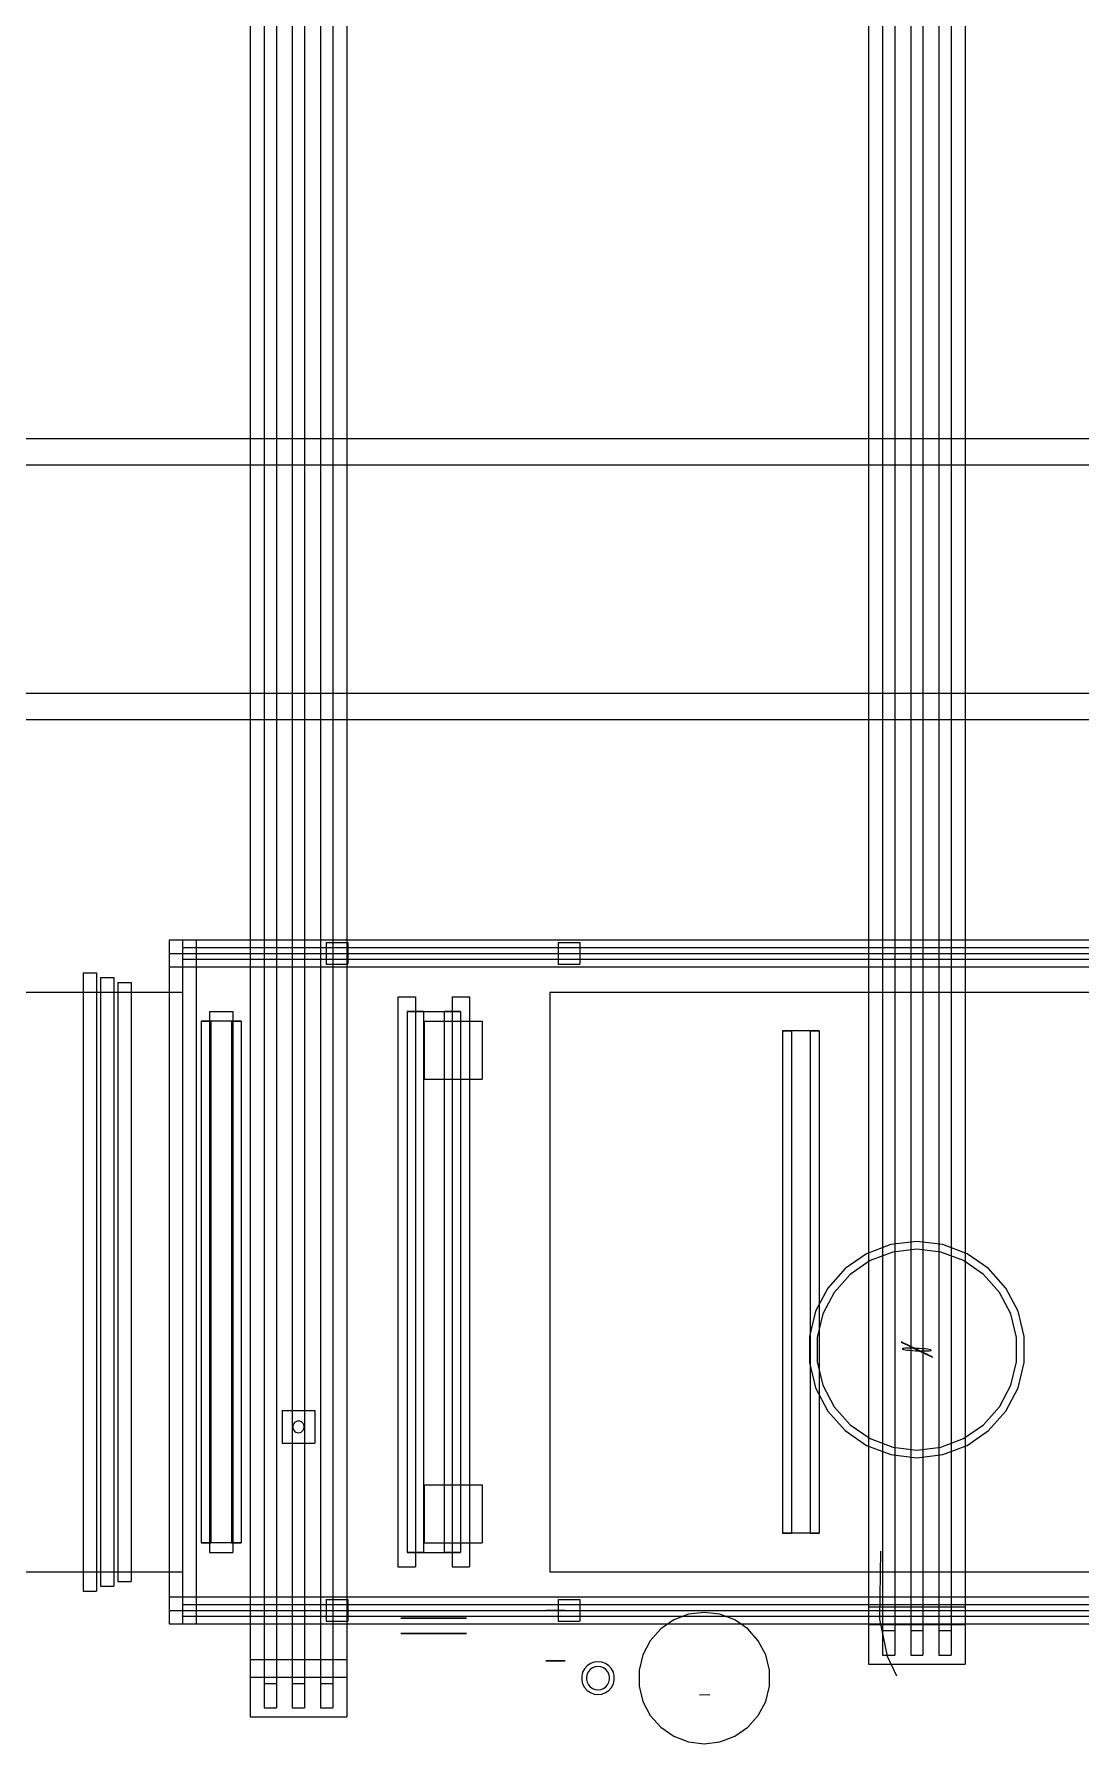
# Model space of a CAD drawing. Header units: millimetres. Extents: x -1355 to 669, y -1138 to 733.
# Drawn here: x -325.8 to -266.3, y -487.5 to -390.2 of the extents above; entities that cross this region are included whole.
import ezdxf

# ---------------------------------------------------------------- set-up
doc = ezdxf.new("R2010")
doc.units = ezdxf.units.MM
doc.layers.add('HIDDEN', color=8, linetype='Continuous')

msp = doc.modelspace()

# ---------------------------------------------------------------- linework, layer by layer
at = {"layer": 'HIDDEN'}
for points in [[(-313.55, -226.448), (-313.55, -485.948)], [(-313.55, -226.448), (-313.55, -485.948)], [(-308.05, -226.448), (-308.05, -485.948)], [(-308.05, -226.448), (-308.05, -485.948)], [(-312.75, -226.948), (-312.75, -485.448)], [(-312.75, -226.948), (-312.75, -485.448)], [(-312.05, -226.948), (-312.05, -485.448)], [(-312.05, -226.948), (-312.05, -485.448)], [(-311.15, -226.948), (-311.15, -485.448)], [(-311.15, -226.948), (-311.15, -485.448)], [(-310.45, -226.948), (-310.45, -485.448)], [(-310.45, -226.948), (-310.45, -485.448)], [(-309.55, -226.948), (-309.55, -485.448)], [(-309.55, -226.948), (-309.55, -485.448)], [(-308.85, -226.948), (-308.85, -485.448)], [(-308.85, -226.948), (-308.85, -485.448)], [(-278.35, -244.448), (-278.35, -482.948)], [(-278.35, -244.448), (-278.35, -482.948)], [(-277.55, -244.948), (-277.55, -482.448)], [(-277.55, -244.948), (-277.55, -482.448)], [(-276.85, -244.948), (-276.85, -482.448)], [(-276.85, -244.948), (-276.85, -482.448)], [(-275.95, -244.948), (-275.95, -482.448)], [(-275.95, -244.948), (-275.95, -482.448)], [(-275.25, -244.948), (-275.25, -482.448)], [(-275.25, -244.948), (-275.25, -482.448)], [(-274.35, -244.948), (-274.35, -482.448)], [(-274.35, -244.948), (-274.35, -482.448)], [(-273.65, -244.948), (-273.65, -482.448)], [(-273.65, -244.948), (-273.65, -482.448)], [(-272.85, -244.448), (-272.85, -482.948)], [(-272.85, -244.448), (-272.85, -482.948)], [(-237, -413.198), (-357, -413.198)], [(-237, -413.198), (-357, -413.198)], [(-237, -414.698), (-357, -414.698)], [(-237, -414.698), (-357, -414.698)], [(-237, -427.698), (-357, -427.698)], [(-237, -427.698), (-357, -427.698)], [(-237, -429.198), (-357, -429.198)], [(-237, -429.198), (-357, -429.198)], [(-318.17, -441.728), (-316.63, -441.728)], [(-318.17, -441.728), (-316.63, -441.728)], [(-318.17, -441.728), (-318.17, -443.268)], [(-318.17, -441.728), (-318.17, -443.268)], [(-317.4, -441.728), (-97.4, -441.728)], [(-317.4, -441.728), (-97.4, -441.728)], [(-317.4, -441.728), (-317.4, -443.268)], [(-317.4, -441.728), (-317.4, -443.268)], [(-317.4, -441.728), (-97.4, -441.728)], [(-317.4, -441.728), (-97.4, -441.728)], [(-317.4, -441.728), (-317.4, -443.268)], [(-317.4, -441.728), (-317.4, -443.268)], [(-316.63, -441.728), (-316.63, -443.268)], [(-316.63, -441.728), (-316.63, -443.268)], [(-318.17, -442.498), (-316.63, -442.498)], [(-318.17, -442.498), (-316.63, -442.498)], [(-318.17, -442.498), (-318.17, -479.898)], [(-318.17, -442.498), (-318.17, -479.898)], [(-318.17, -442.498), (-316.63, -442.498)], [(-318.17, -442.498), (-316.63, -442.498)], [(-318.17, -442.498), (-318.17, -479.898)], [(-318.17, -442.498), (-318.17, -479.898)], [(-317.4, -442.168), (-97.4, -442.168)], [(-317.4, -442.168), (-97.4, -442.168)], [(-317.4, -442.168), (-317.4, -442.828)], [(-317.4, -442.168), (-317.4, -442.828)], [(-317.4, -442.498), (-97.4, -442.498)], [(-317.4, -442.498), (-97.4, -442.498)], [(-317.4, -442.498), (-317.4, -479.898)], [(-317.4, -442.498), (-317.4, -479.898)], [(-317.4, -442.498), (-97.4, -442.498)], [(-317.4, -442.498), (-97.4, -442.498)], [(-317.4, -442.498), (-317.4, -479.898)], [(-317.4, -442.498), (-317.4, -479.898)], [(-317.4, -442.498), (-97.4, -442.498)], [(-317.4, -442.498), (-97.4, -442.498)], [(-317.4, -442.498), (-317.4, -479.898)], [(-317.4, -442.498), (-317.4, -479.898)], [(-316.63, -442.498), (-316.63, -479.898)], [(-316.63, -442.498), (-316.63, -479.898)], [(-316.63, -442.498), (-316.63, -479.898)], [(-316.63, -442.498), (-316.63, -479.898)], [(-309.216, -441.882), (-307.984, -441.882)], [(-309.216, -441.882), (-307.984, -441.882)], [(-309.216, -441.882), (-309.216, -443.114)], [(-309.216, -441.882), (-309.216, -443.114)], [(-307.984, -441.882), (-307.984, -443.114)], [(-307.984, -441.882), (-307.984, -443.114)], [(-296.016, -441.882), (-294.784, -441.882)], [(-296.016, -441.882), (-294.784, -441.882)], [(-296.016, -441.882), (-296.016, -443.114)], [(-296.016, -441.882), (-296.016, -443.114)], [(-294.784, -441.882), (-294.784, -443.114)], [(-294.784, -441.882), (-294.784, -443.114)], [(-323.065, -443.598), (-322.295, -443.598)], [(-323.065, -443.598), (-322.295, -443.598)], [(-323.065, -443.598), (-323.065, -478.798)], [(-323.065, -443.598), (-323.065, -478.798)], [(-322.295, -443.598), (-322.295, -478.798)], [(-322.295, -443.598), (-322.295, -478.798)], [(-318.17, -443.268), (-316.63, -443.268)], [(-318.17, -443.268), (-316.63, -443.268)], [(-317.4, -442.828), (-97.4, -442.828)], [(-317.4, -442.828), (-97.4, -442.828)], [(-317.4, -443.268), (-97.4, -443.268)], [(-317.4, -443.268), (-97.4, -443.268)], [(-317.4, -443.268), (-97.4, -443.268)], [(-317.4, -443.268), (-97.4, -443.268)], [(-309.216, -443.114), (-307.984, -443.114)], [(-309.216, -443.114), (-307.984, -443.114)], [(-296.016, -443.114), (-294.784, -443.114)], [(-296.016, -443.114), (-294.784, -443.114)], [(-354.8, -444.698), (-317.4, -444.698)], [(-354.8, -444.698), (-317.4, -444.698)], [(-322.075, -443.873), (-321.305, -443.873)], [(-322.075, -443.873), (-321.305, -443.873)], [(-322.075, -443.873), (-322.075, -478.523)], [(-322.075, -443.873), (-322.075, -478.523)], [(-321.305, -443.873), (-321.305, -478.523)], [(-321.305, -443.873), (-321.305, -478.523)], [(-321.085, -444.148), (-320.315, -444.148)], [(-321.085, -444.148), (-320.315, -444.148)], [(-321.085, -444.148), (-321.085, -478.248)], [(-321.085, -444.148), (-321.085, -478.248)], [(-320.315, -444.148), (-320.315, -478.248)], [(-320.315, -444.148), (-320.315, -478.248)], [(-317.4, -444.698), (-317.4, -477.698)], [(-317.4, -444.698), (-317.4, -477.698)], [(-296.5, -444.698), (-232.7, -444.698)], [(-296.5, -444.698), (-232.7, -444.698)], [(-296.5, -444.698), (-296.5, -477.698)], [(-296.5, -444.698), (-296.5, -477.698)], [(-305.135, -444.973), (-304.145, -444.973)], [(-305.135, -444.973), (-304.145, -444.973)], [(-305.135, -444.973), (-305.135, -477.423)], [(-305.135, -444.973), (-305.135, -477.423)], [(-304.145, -444.973), (-304.145, -477.423)], [(-304.145, -444.973), (-304.145, -477.423)], [(-302.055, -444.973), (-301.065, -444.973)], [(-302.055, -444.973), (-301.065, -444.973)], [(-302.055, -444.973), (-302.055, -477.423)], [(-302.055, -444.973), (-302.055, -477.423)], [(-301.065, -444.973), (-301.065, -477.423)], [(-301.065, -444.973), (-301.065, -477.423)], [(-316.344, -446.348), (-315.781, -446.348)], [(-314.619, -446.348), (-316.344, -446.348)], [(-316.344, -446.348), (-316.344, -476.048)], [(-316.344, -446.348), (-315.781, -446.348)], [(-314.619, -446.348), (-316.344, -446.348)], [(-316.344, -446.348), (-316.344, -476.048)], [(-316.344, -446.348), (-315.781, -446.348)], [(-314.619, -446.348), (-316.344, -446.348)], [(-316.344, -446.348), (-316.344, -476.048)], [(-316.344, -446.348), (-315.781, -446.348)], [(-314.619, -446.348), (-316.344, -446.348)], [(-316.344, -446.348), (-316.344, -476.048)], [(-316.344, -446.348), (-315.781, -446.348)], [(-314.619, -446.348), (-316.344, -446.348)], [(-316.344, -446.348), (-316.344, -476.048)], [(-316.344, -446.348), (-315.781, -446.348)], [(-314.619, -446.348), (-316.344, -446.348)], [(-316.344, -446.348), (-316.344, -476.048)], [(-315.86, -445.798), (-314.54, -445.798)], [(-315.86, -445.798), (-314.54, -445.798)], [(-315.86, -445.798), (-315.86, -476.598)], [(-315.86, -445.798), (-315.86, -476.598)], [(-315.86, -445.798), (-314.54, -445.798)], [(-315.86, -445.798), (-314.54, -445.798)], [(-315.86, -445.798), (-315.86, -476.598)], [(-315.86, -445.798), (-315.86, -476.598)], [(-314.056, -446.348), (-315.781, -446.348)], [(-315.781, -446.348), (-315.781, -476.048)], [(-314.056, -446.348), (-315.781, -446.348)], [(-315.781, -446.348), (-315.781, -476.048)], [(-314.056, -446.348), (-315.781, -446.348)], [(-315.781, -446.348), (-315.781, -476.048)], [(-314.056, -446.348), (-315.781, -446.348)], [(-315.781, -446.348), (-315.781, -476.048)], [(-314.056, -446.348), (-315.781, -446.348)], [(-315.781, -446.348), (-315.781, -476.048)], [(-314.056, -446.348), (-315.781, -446.348)], [(-315.781, -446.348), (-315.781, -476.048)], [(-314.619, -446.348), (-314.056, -446.348)], [(-314.619, -446.348), (-314.619, -476.048)], [(-314.619, -446.348), (-314.056, -446.348)], [(-314.619, -446.348), (-314.619, -476.048)], [(-314.619, -446.348), (-314.056, -446.348)], [(-314.619, -446.348), (-314.619, -476.048)], [(-314.619, -446.348), (-314.056, -446.348)], [(-314.619, -446.348), (-314.619, -476.048)], [(-314.619, -446.348), (-314.056, -446.348)], [(-314.619, -446.348), (-314.619, -476.048)], [(-314.619, -446.348), (-314.056, -446.348)], [(-314.619, -446.348), (-314.619, -476.048)], [(-314.54, -445.798), (-314.54, -476.598)], [(-314.54, -445.798), (-314.54, -476.598)], [(-314.54, -445.798), (-314.54, -476.598)], [(-314.54, -445.798), (-314.54, -476.598)], [(-314.056, -446.348), (-314.056, -476.048)], [(-314.056, -446.348), (-314.056, -476.048)], [(-314.056, -446.348), (-314.056, -476.048)], [(-314.056, -446.348), (-314.056, -476.048)], [(-314.056, -446.348), (-314.056, -476.048)], [(-314.056, -446.348), (-314.056, -476.048)], [(-304.615, -445.798), (-302.515, -445.798)], [(-304.615, -445.798), (-303.685, -445.798)], [(-304.615, -445.798), (-304.615, -476.598)], [(-304.615, -445.798), (-302.515, -445.798)], [(-303.685, -445.798), (-304.615, -445.798)], [(-304.615, -445.798), (-304.615, -476.598)], [(-304.615, -445.798), (-302.515, -445.798)], [(-304.615, -445.798), (-303.685, -445.798)], [(-304.615, -445.798), (-304.615, -476.598)], [(-304.615, -445.798), (-302.515, -445.798)], [(-303.685, -445.798), (-304.615, -445.798)], [(-304.615, -445.798), (-304.615, -476.598)], [(-304.615, -445.798), (-302.515, -445.798)], [(-304.615, -445.798), (-303.685, -445.798)], [(-304.615, -445.798), (-304.615, -476.598)], [(-304.615, -445.798), (-302.515, -445.798)], [(-303.685, -445.798), (-304.615, -445.798)], [(-304.615, -445.798), (-304.615, -476.598)], [(-304.615, -445.798), (-302.515, -445.798)], [(-304.615, -445.798), (-303.685, -445.798)], [(-304.615, -445.798), (-304.615, -476.598)], [(-304.615, -445.798), (-302.515, -445.798)], [(-303.685, -445.798), (-304.615, -445.798)], [(-304.615, -445.798), (-304.615, -476.598)], [(-304.615, -445.798), (-302.515, -445.798)], [(-304.615, -445.798), (-303.685, -445.798)], [(-304.615, -445.798), (-304.615, -476.598)], [(-304.615, -445.798), (-302.515, -445.798)], [(-303.685, -445.798), (-304.615, -445.798)], [(-304.615, -445.798), (-304.615, -476.598)], [(-304.615, -445.798), (-302.515, -445.798)], [(-304.615, -445.798), (-303.685, -445.798)], [(-304.615, -445.798), (-304.615, -476.598)], [(-304.615, -445.798), (-302.515, -445.798)], [(-303.685, -445.798), (-304.615, -445.798)], [(-304.615, -445.798), (-304.615, -476.598)], [(-304.615, -445.798), (-302.515, -445.798)], [(-304.615, -445.798), (-303.685, -445.798)], [(-304.615, -445.798), (-304.615, -476.598)], [(-303.685, -445.798), (-301.585, -445.798)], [(-303.685, -445.798), (-303.685, -476.598)], [(-303.685, -445.798), (-301.585, -445.798)], [(-303.685, -445.798), (-303.685, -476.598)], [(-303.685, -445.798), (-301.585, -445.798)], [(-303.685, -445.798), (-303.685, -476.598)], [(-303.685, -445.798), (-301.585, -445.798)], [(-303.685, -445.798), (-303.685, -476.598)], [(-303.685, -445.798), (-301.585, -445.798)], [(-303.685, -445.798), (-303.685, -476.598)], [(-303.685, -445.798), (-301.585, -445.798)], [(-303.685, -445.798), (-303.685, -476.598)], [(-303.685, -445.798), (-301.585, -445.798)], [(-303.685, -445.798), (-303.685, -476.598)], [(-303.685, -445.798), (-301.585, -445.798)], [(-303.685, -445.798), (-303.685, -476.598)], [(-303.685, -445.798), (-301.585, -445.798)], [(-303.685, -445.798), (-303.685, -476.598)], [(-303.685, -445.798), (-301.585, -445.798)], [(-303.685, -445.798), (-303.685, -476.598)], [(-303.685, -445.798), (-301.585, -445.798)], [(-303.685, -445.798), (-303.685, -476.598)], [(-303.685, -445.798), (-301.585, -445.798)], [(-303.685, -445.798), (-303.685, -476.598)], [(-303.685, -445.798), (-301.585, -445.798)], [(-303.685, -445.798), (-303.685, -476.598)], [(-303.65, -446.348), (-300.35, -446.348)], [(-303.65, -446.348), (-300.35, -446.348)], [(-303.65, -446.348), (-303.65, -449.648)], [(-303.65, -446.348), (-303.65, -449.648)], [(-302.515, -445.798), (-301.585, -445.798)], [(-302.515, -445.798), (-302.515, -476.598)], [(-301.585, -445.798), (-302.515, -445.798)], [(-302.515, -445.798), (-302.515, -476.598)], [(-302.515, -445.798), (-301.585, -445.798)], [(-302.515, -445.798), (-302.515, -476.598)], [(-301.585, -445.798), (-302.515, -445.798)], [(-302.515, -445.798), (-302.515, -476.598)], [(-302.515, -445.798), (-301.585, -445.798)], [(-302.515, -445.798), (-302.515, -476.598)], [(-301.585, -445.798), (-302.515, -445.798)], [(-302.515, -445.798), (-302.515, -476.598)], [(-302.515, -445.798), (-301.585, -445.798)], [(-302.515, -445.798), (-302.515, -476.598)], [(-301.585, -445.798), (-302.515, -445.798)], [(-302.515, -445.798), (-302.515, -476.598)], [(-302.515, -445.798), (-301.585, -445.798)], [(-302.515, -445.798), (-302.515, -476.598)], [(-301.585, -445.798), (-302.515, -445.798)], [(-302.515, -445.798), (-302.515, -476.598)], [(-302.515, -445.798), (-301.585, -445.798)], [(-302.515, -445.798), (-302.515, -476.598)], [(-301.585, -445.798), (-302.515, -445.798)], [(-302.515, -445.798), (-302.515, -476.598)], [(-302.515, -445.798), (-301.585, -445.798)], [(-302.515, -445.798), (-302.515, -476.598)], [(-301.585, -445.798), (-301.585, -476.598)], [(-301.585, -445.798), (-301.585, -476.598)], [(-301.585, -445.798), (-301.585, -476.598)], [(-301.585, -445.798), (-301.585, -476.598)], [(-301.585, -445.798), (-301.585, -476.598)], [(-301.585, -445.798), (-301.585, -476.598)], [(-301.585, -445.798), (-301.585, -476.598)], [(-301.585, -445.798), (-301.585, -476.598)], [(-301.585, -445.798), (-301.585, -476.598)], [(-301.585, -445.798), (-301.585, -476.598)], [(-301.585, -445.798), (-301.585, -476.598)], [(-301.585, -445.798), (-301.585, -476.598)], [(-301.585, -445.798), (-301.585, -476.598)], [(-300.35, -446.348), (-300.35, -449.648)], [(-300.35, -446.348), (-300.35, -449.648)], [(-283.25, -446.898), (-282.734, -446.898)], [(-281.666, -446.898), (-283.25, -446.898)], [(-283.25, -446.898), (-283.25, -475.498)], [(-283.25, -446.898), (-282.734, -446.898)], [(-281.666, -446.898), (-283.25, -446.898)], [(-283.25, -446.898), (-283.25, -475.498)], [(-283.25, -446.898), (-282.734, -446.898)], [(-281.666, -446.898), (-283.25, -446.898)], [(-283.25, -446.898), (-283.25, -475.498)], [(-283.25, -446.898), (-282.734, -446.898)], [(-281.666, -446.898), (-283.25, -446.898)], [(-283.25, -446.898), (-283.25, -475.498)], [(-281.15, -446.898), (-282.734, -446.898)], [(-282.734, -446.898), (-282.734, -475.498)], [(-281.15, -446.898), (-282.734, -446.898)], [(-282.734, -446.898), (-282.734, -475.498)], [(-281.15, -446.898), (-282.734, -446.898)], [(-282.734, -446.898), (-282.734, -475.498)], [(-281.15, -446.898), (-282.734, -446.898)], [(-282.734, -446.898), (-282.734, -475.498)], [(-281.666, -446.898), (-281.15, -446.898)], [(-281.666, -446.898), (-281.666, -475.498)], [(-281.666, -446.898), (-281.15, -446.898)], [(-281.666, -446.898), (-281.666, -475.498)], [(-281.666, -446.898), (-281.15, -446.898)], [(-281.666, -446.898), (-281.666, -475.498)], [(-281.666, -446.898), (-281.15, -446.898)], [(-281.666, -446.898), (-281.666, -475.498)], [(-281.15, -446.898), (-281.15, -475.498)], [(-281.15, -446.898), (-281.15, -475.498)], [(-281.15, -446.898), (-281.15, -475.498)], [(-281.15, -446.898), (-281.15, -475.498)], [(-303.65, -449.648), (-300.35, -449.648)], [(-303.65, -449.648), (-300.35, -449.648)], [(-277.074, -459.067), (-278.463, -459.594)], [(-277.074, -459.067), (-278.463, -459.594)], [(-275.6, -458.888), (-277.074, -459.067)], [(-275.6, -458.888), (-277.074, -459.067)], [(-274.126, -459.067), (-275.6, -458.888)], [(-274.126, -459.067), (-275.6, -458.888)], [(-272.737, -459.594), (-274.126, -459.067)], [(-272.737, -459.594), (-274.126, -459.067)], [(-278.463, -459.594), (-279.685, -460.438)], [(-278.463, -459.594), (-279.685, -460.438)], [(-278.258, -459.984), (-279.393, -460.767)], [(-278.258, -459.984), (-279.393, -460.767)], [(-276.969, -459.495), (-278.258, -459.984)], [(-276.969, -459.495), (-278.258, -459.984)], [(-275.6, -459.328), (-276.969, -459.495)], [(-275.6, -459.328), (-276.969, -459.495)], [(-274.231, -459.495), (-275.6, -459.328)], [(-274.231, -459.495), (-275.6, -459.328)], [(-272.942, -459.984), (-274.231, -459.495)], [(-272.942, -459.984), (-274.231, -459.495)], [(-271.807, -460.767), (-272.942, -459.984)], [(-271.807, -460.767), (-272.942, -459.984)], [(-271.515, -460.438), (-272.737, -459.594)], [(-271.515, -460.438), (-272.737, -459.594)], [(-279.685, -460.438), (-280.67, -461.549)], [(-279.685, -460.438), (-280.67, -461.549)], [(-279.393, -460.767), (-280.307, -461.799)], [(-279.393, -460.767), (-280.307, -461.799)], [(-270.893, -461.799), (-271.807, -460.767)], [(-270.893, -461.799), (-271.807, -460.767)], [(-270.53, -461.549), (-271.515, -460.438)], [(-270.53, -461.549), (-271.515, -460.438)], [(-280.67, -461.549), (-281.36, -462.864)], [(-280.67, -461.549), (-281.36, -462.864)], [(-280.307, -461.799), (-280.948, -463.02)], [(-280.307, -461.799), (-280.948, -463.02)], [(-270.252, -463.02), (-270.893, -461.799)], [(-270.252, -463.02), (-270.893, -461.799)], [(-269.84, -462.864), (-270.53, -461.549)], [(-269.84, -462.864), (-270.53, -461.549)], [(-281.36, -462.864), (-281.715, -464.306)], [(-281.36, -462.864), (-281.715, -464.306)], [(-280.948, -463.02), (-281.278, -464.359)], [(-280.948, -463.02), (-281.278, -464.359)], [(-269.922, -464.359), (-270.252, -463.02)], [(-269.922, -464.359), (-270.252, -463.02)], [(-269.485, -464.306), (-269.84, -462.864)], [(-269.485, -464.306), (-269.84, -462.864)], [(-281.715, -464.306), (-281.715, -465.791)], [(-281.715, -464.306), (-281.715, -465.791)], [(-281.278, -464.359), (-281.278, -465.738)], [(-281.278, -464.359), (-281.278, -465.738)], [(-276.491, -464.617), (-276.486, -464.62)], [(-276.487, -464.618), (-276.491, -464.617)], [(-276.454, -464.632), (-276.487, -464.618)], [(-276.486, -464.62), (-276.45, -464.64)], [(-276.388, -464.662), (-276.454, -464.632)], [(-276.45, -464.64), (-276.381, -464.675)], [(-276.419, -465.001), (-276.424, -465.008)], [(-276.424, -465.008), (-276.406, -465.023)], [(-276.424, -465.008), (-276.424, -465.008)], [(-276.403, -464.994), (-276.419, -465.001)], [(-276.406, -465.023), (-276.351, -465.04)], [(-276.344, -464.983), (-276.403, -464.994)], [(-276.292, -464.707), (-276.388, -464.662)], [(-276.381, -464.675), (-276.281, -464.725)], [(-276.351, -465.04), (-276.26, -465.057)], [(-276.251, -464.975), (-276.344, -464.983)], [(-276.168, -464.765), (-276.292, -464.707)], [(-276.281, -464.725), (-276.155, -464.787)], [(-276.26, -465.057), (-276.138, -465.074)], [(-276.127, -464.97), (-276.251, -464.975)], [(-276.022, -464.835), (-276.168, -464.765)], [(-276.155, -464.787), (-276.007, -464.86)], [(-276.138, -465.074), (-275.992, -465.09)], [(-275.979, -464.969), (-276.127, -464.97)], [(-275.86, -464.913), (-276.022, -464.835)], [(-276.007, -464.86), (-275.843, -464.94)], [(-275.992, -465.09), (-275.826, -465.103)], [(-275.812, -464.972), (-275.979, -464.969)], [(-275.688, -464.996), (-275.86, -464.913)], [(-275.843, -464.94), (-275.67, -465.025)], [(-275.826, -465.103), (-275.651, -465.115)], [(-275.636, -464.978), (-275.812, -464.972)], [(-275.512, -465.081), (-275.688, -464.996)], [(-275.67, -465.025), (-275.494, -465.11)], [(-275.651, -465.115), (-275.473, -465.123)], [(-275.458, -464.988), (-275.636, -464.978)], [(-275.34, -465.165), (-275.512, -465.081)], [(-275.494, -465.11), (-275.322, -465.193)], [(-275.473, -465.123), (-275.301, -465.127)], [(-275.287, -465), (-275.458, -464.988)], [(-275.177, -465.244), (-275.34, -465.165)], [(-275.301, -465.127), (-275.143, -465.128)], [(-275.131, -465.015), (-275.287, -465)], [(-275.143, -465.128), (-275.006, -465.125)], [(-274.996, -465.031), (-275.131, -465.015)], [(-275.006, -465.125), (-274.897, -465.119)], [(-274.89, -465.048), (-274.996, -465.031)], [(-274.897, -465.119), (-274.821, -465.109)], [(-274.817, -465.065), (-274.89, -465.048)], [(-274.821, -465.109), (-274.782, -465.096)], [(-274.78, -465.082), (-274.817, -465.065)], [(-274.782, -465.096), (-274.776, -465.089)], [(-274.776, -465.089), (-274.78, -465.082)], [(-269.922, -465.738), (-269.922, -464.359)], [(-269.922, -465.738), (-269.922, -464.359)], [(-269.485, -465.791), (-269.485, -464.306)], [(-269.485, -465.791), (-269.485, -464.306)], [(-281.715, -465.791), (-281.36, -467.233)], [(-281.715, -465.791), (-281.36, -467.233)], [(-281.278, -465.738), (-280.948, -467.077)], [(-281.278, -465.738), (-280.948, -467.077)], [(-275.322, -465.193), (-275.161, -465.27)], [(-275.032, -465.316), (-275.177, -465.244)], [(-275.161, -465.27), (-275.031, -465.332)], [(-274.908, -465.377), (-275.032, -465.316)], [(-275.031, -465.332), (-274.919, -465.385)], [(-274.919, -465.385), (-274.82, -465.431)], [(-274.811, -465.426), (-274.908, -465.377)], [(-274.82, -465.431), (-274.751, -465.463)], [(-274.745, -465.46), (-274.811, -465.426)], [(-274.751, -465.463), (-274.715, -465.479)], [(-274.712, -465.478), (-274.745, -465.46)], [(-274.715, -465.479), (-274.709, -465.48)], [(-274.709, -465.48), (-274.712, -465.478)], [(-270.252, -467.077), (-269.922, -465.738)], [(-270.252, -467.077), (-269.922, -465.738)], [(-269.84, -467.233), (-269.485, -465.791)], [(-269.84, -467.233), (-269.485, -465.791)], [(-280.948, -467.077), (-280.307, -468.298)], [(-280.948, -467.077), (-280.307, -468.298)], [(-270.893, -468.298), (-270.252, -467.077)], [(-270.893, -468.298), (-270.252, -467.077)], [(-281.36, -467.233), (-280.67, -468.548)], [(-281.36, -467.233), (-280.67, -468.548)], [(-270.53, -468.548), (-269.84, -467.233)], [(-270.53, -468.548), (-269.84, -467.233)], [(-311.735, -468.513), (-309.865, -468.513)], [(-311.735, -468.513), (-309.865, -468.513)], [(-311.735, -468.513), (-311.735, -470.383)], [(-311.735, -468.513), (-311.735, -470.383)], [(-309.865, -468.513), (-309.865, -470.383)], [(-309.865, -468.513), (-309.865, -470.383)], [(-280.67, -468.548), (-279.685, -469.659)], [(-280.67, -468.548), (-279.685, -469.659)], [(-280.307, -468.298), (-279.393, -469.33)], [(-280.307, -468.298), (-279.393, -469.33)], [(-271.807, -469.33), (-270.893, -468.298)], [(-271.807, -469.33), (-270.893, -468.298)], [(-271.515, -469.659), (-270.53, -468.548)], [(-271.515, -469.659), (-270.53, -468.548)], [(-311.109, -469.331), (-311.128, -469.409)], [(-311.109, -469.331), (-311.128, -469.409)], [(-311.128, -469.409), (-311.128, -469.488)], [(-311.128, -469.409), (-311.128, -469.488)], [(-311.128, -469.488), (-311.109, -469.565)], [(-311.128, -469.488), (-311.109, -469.565)], [(-311.072, -469.261), (-311.109, -469.331)], [(-311.072, -469.261), (-311.109, -469.331)], [(-311.109, -469.565), (-311.072, -469.636)], [(-311.109, -469.565), (-311.072, -469.636)], [(-311.019, -469.201), (-311.072, -469.261)], [(-311.019, -469.201), (-311.072, -469.261)], [(-311.072, -469.636), (-311.019, -469.695)], [(-311.072, -469.636), (-311.019, -469.695)], [(-310.953, -469.156), (-311.019, -469.201)], [(-310.953, -469.156), (-311.019, -469.201)], [(-311.019, -469.695), (-310.953, -469.741)], [(-311.019, -469.695), (-310.953, -469.741)], [(-310.879, -469.128), (-310.953, -469.156)], [(-310.879, -469.128), (-310.953, -469.156)], [(-310.953, -469.741), (-310.879, -469.769)], [(-310.953, -469.741), (-310.879, -469.769)], [(-310.8, -469.118), (-310.879, -469.128)], [(-310.8, -469.118), (-310.879, -469.128)], [(-310.879, -469.769), (-310.8, -469.778)], [(-310.879, -469.769), (-310.8, -469.778)], [(-310.721, -469.128), (-310.8, -469.118)], [(-310.721, -469.128), (-310.8, -469.118)], [(-310.8, -469.778), (-310.721, -469.769)], [(-310.8, -469.778), (-310.721, -469.769)], [(-310.647, -469.156), (-310.721, -469.128)], [(-310.647, -469.156), (-310.721, -469.128)], [(-310.721, -469.769), (-310.647, -469.741)], [(-310.721, -469.769), (-310.647, -469.741)], [(-310.581, -469.201), (-310.647, -469.156)], [(-310.581, -469.201), (-310.647, -469.156)], [(-310.647, -469.741), (-310.581, -469.695)], [(-310.647, -469.741), (-310.581, -469.695)], [(-310.528, -469.261), (-310.581, -469.201)], [(-310.528, -469.261), (-310.581, -469.201)], [(-310.581, -469.695), (-310.528, -469.636)], [(-310.581, -469.695), (-310.528, -469.636)], [(-310.491, -469.331), (-310.528, -469.261)], [(-310.491, -469.331), (-310.528, -469.261)], [(-310.528, -469.636), (-310.491, -469.565)], [(-310.528, -469.636), (-310.491, -469.565)], [(-310.472, -469.409), (-310.491, -469.331)], [(-310.472, -469.409), (-310.491, -469.331)], [(-310.491, -469.565), (-310.472, -469.488)], [(-310.491, -469.565), (-310.472, -469.488)], [(-310.472, -469.488), (-310.472, -469.409)], [(-310.472, -469.488), (-310.472, -469.409)], [(-279.685, -469.659), (-278.463, -470.503)], [(-279.685, -469.659), (-278.463, -470.503)], [(-279.393, -469.33), (-278.258, -470.113)], [(-279.393, -469.33), (-278.258, -470.113)], [(-272.942, -470.113), (-271.807, -469.33)], [(-272.942, -470.113), (-271.807, -469.33)], [(-272.737, -470.503), (-271.515, -469.659)], [(-272.737, -470.503), (-271.515, -469.659)], [(-311.735, -470.383), (-309.865, -470.383)], [(-311.735, -470.383), (-309.865, -470.383)], [(-278.463, -470.503), (-277.074, -471.029)], [(-278.463, -470.503), (-277.074, -471.029)], [(-278.258, -470.113), (-276.969, -470.602)], [(-278.258, -470.113), (-276.969, -470.602)], [(-276.969, -470.602), (-275.6, -470.768)], [(-276.969, -470.602), (-275.6, -470.768)], [(-275.6, -470.768), (-274.231, -470.602)], [(-275.6, -470.768), (-274.231, -470.602)], [(-274.231, -470.602), (-272.942, -470.113)], [(-274.231, -470.602), (-272.942, -470.113)], [(-274.126, -471.029), (-272.737, -470.503)], [(-274.126, -471.029), (-272.737, -470.503)], [(-277.074, -471.029), (-275.6, -471.208)], [(-277.074, -471.029), (-275.6, -471.208)], [(-275.6, -471.208), (-274.126, -471.029)], [(-275.6, -471.208), (-274.126, -471.029)], [(-303.65, -472.748), (-300.35, -472.748)], [(-303.65, -472.748), (-300.35, -472.748)], [(-303.65, -472.748), (-303.65, -476.048)], [(-303.65, -472.748), (-303.65, -476.048)], [(-300.35, -472.748), (-300.35, -476.048)], [(-300.35, -472.748), (-300.35, -476.048)], [(-283.25, -475.498), (-282.734, -475.498)], [(-281.666, -475.498), (-283.25, -475.498)], [(-283.25, -475.498), (-282.734, -475.498)], [(-281.666, -475.498), (-283.25, -475.498)], [(-283.25, -475.498), (-282.734, -475.498)], [(-281.666, -475.498), (-283.25, -475.498)], [(-283.25, -475.498), (-282.734, -475.498)], [(-281.666, -475.498), (-283.25, -475.498)], [(-281.15, -475.498), (-282.734, -475.498)], [(-281.15, -475.498), (-282.734, -475.498)], [(-281.15, -475.498), (-282.734, -475.498)], [(-281.15, -475.498), (-282.734, -475.498)], [(-281.666, -475.498), (-281.15, -475.498)], [(-281.666, -475.498), (-281.15, -475.498)], [(-281.666, -475.498), (-281.15, -475.498)], [(-281.666, -475.498), (-281.15, -475.498)], [(-316.344, -476.048), (-315.781, -476.048)], [(-314.619, -476.048), (-316.344, -476.048)], [(-316.344, -476.048), (-315.781, -476.048)], [(-314.619, -476.048), (-316.344, -476.048)], [(-316.344, -476.048), (-315.781, -476.048)], [(-314.619, -476.048), (-316.344, -476.048)], [(-316.344, -476.048), (-315.781, -476.048)], [(-314.619, -476.048), (-316.344, -476.048)], [(-316.344, -476.048), (-315.781, -476.048)], [(-314.619, -476.048), (-316.344, -476.048)], [(-316.344, -476.048), (-315.781, -476.048)], [(-314.619, -476.048), (-316.344, -476.048)], [(-315.86, -476.598), (-314.54, -476.598)], [(-315.86, -476.598), (-314.54, -476.598)], [(-315.86, -476.598), (-314.54, -476.598)], [(-315.86, -476.598), (-314.54, -476.598)], [(-314.056, -476.048), (-315.781, -476.048)], [(-314.056, -476.048), (-315.781, -476.048)], [(-314.056, -476.048), (-315.781, -476.048)], [(-314.056, -476.048), (-315.781, -476.048)], [(-314.056, -476.048), (-315.781, -476.048)], [(-314.056, -476.048), (-315.781, -476.048)], [(-314.619, -476.048), (-314.056, -476.048)], [(-314.619, -476.048), (-314.056, -476.048)], [(-314.619, -476.048), (-314.056, -476.048)], [(-314.619, -476.048), (-314.056, -476.048)], [(-314.619, -476.048), (-314.056, -476.048)], [(-314.619, -476.048), (-314.056, -476.048)], [(-304.615, -476.598), (-302.515, -476.598)], [(-304.615, -476.598), (-303.685, -476.598)], [(-304.615, -476.598), (-302.515, -476.598)], [(-303.685, -476.598), (-304.615, -476.598)], [(-304.615, -476.598), (-302.515, -476.598)], [(-304.615, -476.598), (-303.685, -476.598)], [(-304.615, -476.598), (-302.515, -476.598)], [(-303.685, -476.598), (-304.615, -476.598)], [(-304.615, -476.598), (-302.515, -476.598)], [(-304.615, -476.598), (-303.685, -476.598)], [(-304.615, -476.598), (-302.515, -476.598)], [(-303.685, -476.598), (-304.615, -476.598)], [(-304.615, -476.598), (-302.515, -476.598)], [(-304.615, -476.598), (-303.685, -476.598)], [(-304.615, -476.598), (-302.515, -476.598)], [(-303.685, -476.598), (-304.615, -476.598)], [(-304.615, -476.598), (-302.515, -476.598)], [(-304.615, -476.598), (-303.685, -476.598)], [(-304.615, -476.598), (-302.515, -476.598)], [(-303.685, -476.598), (-304.615, -476.598)], [(-304.615, -476.598), (-302.515, -476.598)], [(-304.615, -476.598), (-303.685, -476.598)], [(-304.615, -476.598), (-302.515, -476.598)], [(-303.685, -476.598), (-304.615, -476.598)], [(-304.615, -476.598), (-302.515, -476.598)], [(-304.615, -476.598), (-303.685, -476.598)], [(-303.685, -476.598), (-301.585, -476.598)], [(-303.685, -476.598), (-301.585, -476.598)], [(-303.685, -476.598), (-301.585, -476.598)], [(-303.685, -476.598), (-301.585, -476.598)], [(-303.685, -476.598), (-301.585, -476.598)], [(-303.685, -476.598), (-301.585, -476.598)], [(-303.685, -476.598), (-301.585, -476.598)], [(-303.685, -476.598), (-301.585, -476.598)], [(-303.685, -476.598), (-301.585, -476.598)], [(-303.685, -476.598), (-301.585, -476.598)], [(-303.685, -476.598), (-301.585, -476.598)], [(-303.685, -476.598), (-301.585, -476.598)], [(-303.685, -476.598), (-301.585, -476.598)], [(-303.65, -476.048), (-300.35, -476.048)], [(-303.65, -476.048), (-300.35, -476.048)], [(-302.515, -476.598), (-301.585, -476.598)], [(-301.585, -476.598), (-302.515, -476.598)], [(-302.515, -476.598), (-301.585, -476.598)], [(-301.585, -476.598), (-302.515, -476.598)], [(-302.515, -476.598), (-301.585, -476.598)], [(-301.585, -476.598), (-302.515, -476.598)], [(-302.515, -476.598), (-301.585, -476.598)], [(-301.585, -476.598), (-302.515, -476.598)], [(-302.515, -476.598), (-301.585, -476.598)], [(-301.585, -476.598), (-302.515, -476.598)], [(-302.515, -476.598), (-301.585, -476.598)], [(-301.585, -476.598), (-302.515, -476.598)], [(-302.515, -476.598), (-301.585, -476.598)], [(-277.671, -476.514), (-277.726, -480.403)], [(-354.8, -477.698), (-317.4, -477.698)], [(-354.8, -477.698), (-317.4, -477.698)], [(-305.135, -477.423), (-304.145, -477.423)], [(-305.135, -477.423), (-304.145, -477.423)], [(-302.055, -477.423), (-301.065, -477.423)], [(-302.055, -477.423), (-301.065, -477.423)], [(-296.5, -477.698), (-232.7, -477.698)], [(-296.5, -477.698), (-232.7, -477.698)], [(-322.075, -478.523), (-321.305, -478.523)], [(-322.075, -478.523), (-321.305, -478.523)], [(-321.085, -478.248), (-320.315, -478.248)], [(-321.085, -478.248), (-320.315, -478.248)], [(-323.065, -478.798), (-322.295, -478.798)], [(-323.065, -478.798), (-322.295, -478.798)], [(-318.17, -479.128), (-316.63, -479.128)], [(-318.17, -479.128), (-316.63, -479.128)], [(-318.17, -479.128), (-318.17, -480.668)], [(-318.17, -479.128), (-318.17, -480.668)], [(-317.4, -479.128), (-97.4, -479.128)], [(-317.4, -479.128), (-97.4, -479.128)], [(-317.4, -479.128), (-317.4, -480.668)], [(-317.4, -479.128), (-317.4, -480.668)], [(-317.4, -479.128), (-97.4, -479.128)], [(-317.4, -479.128), (-97.4, -479.128)], [(-317.4, -479.128), (-317.4, -480.668)], [(-317.4, -479.128), (-317.4, -480.668)], [(-317.4, -479.568), (-97.4, -479.568)], [(-317.4, -479.568), (-97.4, -479.568)], [(-317.4, -479.568), (-317.4, -480.228)], [(-317.4, -479.568), (-317.4, -480.228)], [(-316.63, -479.128), (-316.63, -480.668)], [(-316.63, -479.128), (-316.63, -480.668)], [(-309.216, -479.282), (-307.984, -479.282)], [(-309.216, -479.282), (-307.984, -479.282)], [(-309.216, -479.282), (-309.216, -480.514)], [(-309.216, -479.282), (-309.216, -480.514)], [(-307.984, -479.282), (-307.984, -480.514)], [(-307.984, -479.282), (-307.984, -480.514)], [(-296.016, -479.282), (-294.784, -479.282)], [(-296.016, -479.282), (-294.784, -479.282)], [(-296.016, -479.282), (-296.016, -480.514)], [(-296.016, -479.282), (-296.016, -480.514)], [(-294.784, -479.282), (-294.784, -480.514)], [(-294.784, -479.282), (-294.784, -480.514)], [(-278.35, -479.698), (-272.85, -479.698)], [(-278.35, -479.698), (-272.85, -479.698)], [(-278.35, -479.698), (-278.35, -480.698)], [(-278.35, -479.698), (-278.35, -480.698)], [(-272.85, -479.698), (-272.85, -480.698)], [(-272.85, -479.698), (-272.85, -480.698)], [(-318.17, -479.898), (-316.63, -479.898)], [(-318.17, -479.898), (-316.63, -479.898)], [(-318.17, -479.898), (-316.63, -479.898)], [(-318.17, -479.898), (-316.63, -479.898)], [(-318.17, -480.668), (-316.63, -480.668)], [(-318.17, -480.668), (-316.63, -480.668)], [(-317.4, -479.898), (-97.4, -479.898)], [(-317.4, -479.898), (-97.4, -479.898)], [(-317.4, -479.898), (-97.4, -479.898)], [(-317.4, -479.898), (-97.4, -479.898)], [(-317.4, -479.898), (-97.4, -479.898)], [(-317.4, -479.898), (-97.4, -479.898)], [(-317.4, -480.228), (-97.4, -480.228)], [(-317.4, -480.228), (-97.4, -480.228)], [(-317.4, -480.668), (-97.4, -480.668)], [(-317.4, -480.668), (-97.4, -480.668)], [(-317.4, -480.668), (-97.4, -480.668)], [(-317.4, -480.668), (-97.4, -480.668)], [(-309.216, -480.514), (-307.984, -480.514)], [(-309.216, -480.514), (-307.984, -480.514)], [(-304.97, -480.338), (-304.956, -480.338)], [(-304.956, -480.338), (-304.97, -480.338)], [(-304.956, -480.338), (-304.848, -480.338)], [(-304.848, -480.338), (-304.956, -480.338)], [(-304.848, -480.338), (-304.639, -480.338)], [(-304.639, -480.338), (-304.848, -480.338)], [(-304.639, -480.338), (-304.34, -480.338)], [(-304.34, -480.338), (-304.639, -480.338)], [(-304.34, -480.338), (-303.969, -480.338)], [(-303.969, -480.338), (-304.34, -480.338)], [(-303.969, -480.338), (-303.548, -480.338)], [(-303.548, -480.338), (-303.969, -480.338)], [(-303.548, -480.338), (-303.1, -480.338)], [(-303.1, -480.338), (-303.548, -480.338)], [(-302.652, -480.338), (-303.1, -480.338)], [(-303.1, -480.338), (-302.652, -480.338)], [(-302.231, -480.338), (-302.652, -480.338)], [(-302.652, -480.338), (-302.231, -480.338)], [(-301.86, -480.338), (-302.231, -480.338)], [(-302.231, -480.338), (-301.86, -480.338)], [(-301.561, -480.338), (-301.86, -480.338)], [(-301.86, -480.338), (-301.561, -480.338)], [(-301.352, -480.338), (-301.561, -480.338)], [(-301.561, -480.338), (-301.352, -480.338)], [(-301.244, -480.338), (-301.352, -480.338)], [(-301.352, -480.338), (-301.244, -480.338)], [(-301.23, -480.338), (-301.244, -480.338)], [(-301.244, -480.338), (-301.23, -480.338)], [(-296.72, -479.898), (-296.716, -479.898)], [(-296.716, -479.898), (-296.72, -479.898)], [(-296.716, -479.898), (-296.684, -479.898)], [(-296.684, -479.898), (-296.716, -479.898)], [(-296.684, -479.898), (-296.623, -479.898)], [(-296.623, -479.898), (-296.684, -479.898)], [(-296.623, -479.898), (-296.535, -479.898)], [(-296.535, -479.898), (-296.623, -479.898)], [(-296.535, -479.898), (-296.426, -479.898)], [(-296.426, -479.898), (-296.535, -479.898)], [(-296.426, -479.898), (-296.302, -479.898)], [(-296.302, -479.898), (-296.426, -479.898)], [(-296.302, -479.898), (-296.17, -479.898)], [(-296.17, -479.898), (-296.302, -479.898)], [(-296.038, -479.898), (-296.17, -479.898)], [(-296.17, -479.898), (-296.038, -479.898)], [(-295.914, -479.898), (-296.038, -479.898)], [(-296.038, -479.898), (-295.914, -479.898)], [(-296.016, -480.514), (-294.784, -480.514)], [(-296.016, -480.514), (-294.784, -480.514)], [(-295.805, -479.898), (-295.914, -479.898)], [(-295.914, -479.898), (-295.805, -479.898)], [(-295.717, -479.898), (-295.805, -479.898)], [(-295.805, -479.898), (-295.717, -479.898)], [(-295.656, -479.898), (-295.717, -479.898)], [(-295.717, -479.898), (-295.656, -479.898)], [(-295.624, -479.898), (-295.656, -479.898)], [(-295.656, -479.898), (-295.624, -479.898)], [(-295.62, -479.898), (-295.624, -479.898)], [(-295.624, -479.898), (-295.62, -479.898)], [(-289.438, -480.437), (-290.18, -480.949)], [(-289.438, -480.437), (-290.18, -480.949)], [(-288.595, -480.117), (-289.438, -480.437)], [(-288.595, -480.117), (-289.438, -480.437)], [(-287.7, -480.008), (-288.595, -480.117)], [(-287.7, -480.008), (-288.595, -480.117)], [(-286.805, -480.117), (-287.7, -480.008)], [(-286.805, -480.117), (-287.7, -480.008)], [(-285.962, -480.437), (-286.805, -480.117)], [(-285.962, -480.437), (-286.805, -480.117)], [(-285.22, -480.949), (-285.962, -480.437)], [(-285.22, -480.949), (-285.962, -480.437)], [(-278.35, -480.698), (-272.85, -480.698)], [(-278.35, -480.698), (-272.85, -480.698)], [(-277.726, -480.403), (-277.293, -482.497)], [(-277.55, -480.698), (-276.85, -480.698)], [(-277.55, -480.698), (-276.85, -480.698)], [(-277.55, -480.698), (-277.55, -481.048)], [(-277.55, -480.698), (-277.55, -481.048)], [(-276.85, -480.698), (-276.85, -481.048)], [(-276.85, -480.698), (-276.85, -481.048)], [(-275.95, -480.698), (-275.25, -480.698)], [(-275.95, -480.698), (-275.25, -480.698)], [(-275.95, -480.698), (-275.95, -481.048)], [(-275.95, -480.698), (-275.95, -481.048)], [(-275.25, -480.698), (-275.25, -481.048)], [(-275.25, -480.698), (-275.25, -481.048)], [(-274.35, -480.698), (-273.65, -480.698)], [(-274.35, -480.698), (-273.65, -480.698)], [(-274.35, -480.698), (-274.35, -481.048)], [(-274.35, -480.698), (-274.35, -481.048)], [(-273.65, -480.698), (-273.65, -481.048)], [(-273.65, -480.698), (-273.65, -481.048)], [(-304.97, -481.218), (-304.956, -481.218)], [(-304.956, -481.218), (-304.97, -481.218)], [(-304.956, -481.218), (-304.848, -481.218)], [(-304.848, -481.218), (-304.956, -481.218)], [(-304.848, -481.218), (-304.639, -481.218)], [(-304.639, -481.218), (-304.848, -481.218)], [(-304.639, -481.218), (-304.34, -481.218)], [(-304.34, -481.218), (-304.639, -481.218)], [(-304.34, -481.218), (-303.969, -481.218)], [(-303.969, -481.218), (-304.34, -481.218)], [(-303.969, -481.218), (-303.548, -481.218)], [(-303.548, -481.218), (-303.969, -481.218)], [(-303.548, -481.218), (-303.1, -481.218)], [(-303.1, -481.218), (-303.548, -481.218)], [(-302.652, -481.218), (-303.1, -481.218)], [(-303.1, -481.218), (-302.652, -481.218)], [(-302.231, -481.218), (-302.652, -481.218)], [(-302.652, -481.218), (-302.231, -481.218)], [(-301.86, -481.218), (-302.231, -481.218)], [(-302.231, -481.218), (-301.86, -481.218)], [(-301.561, -481.218), (-301.86, -481.218)], [(-301.86, -481.218), (-301.561, -481.218)], [(-301.352, -481.218), (-301.561, -481.218)], [(-301.561, -481.218), (-301.352, -481.218)], [(-301.244, -481.218), (-301.352, -481.218)], [(-301.352, -481.218), (-301.244, -481.218)], [(-301.23, -481.218), (-301.244, -481.218)], [(-301.244, -481.218), (-301.23, -481.218)], [(-290.778, -481.624), (-291.197, -482.422)], [(-290.778, -481.624), (-291.197, -482.422)], [(-290.18, -480.949), (-290.778, -481.624)], [(-290.18, -480.949), (-290.778, -481.624)], [(-284.622, -481.624), (-285.22, -480.949)], [(-284.622, -481.624), (-285.22, -480.949)], [(-284.203, -482.422), (-284.622, -481.624)], [(-284.203, -482.422), (-284.622, -481.624)], [(-277.55, -481.048), (-276.85, -481.048)], [(-277.55, -481.048), (-276.85, -481.048)], [(-275.95, -481.048), (-275.25, -481.048)], [(-275.95, -481.048), (-275.25, -481.048)], [(-274.35, -481.048), (-273.65, -481.048)], [(-274.35, -481.048), (-273.65, -481.048)], [(-291.197, -482.422), (-291.413, -483.298)], [(-291.197, -482.422), (-291.413, -483.298)], [(-283.987, -483.298), (-284.203, -482.422)], [(-283.987, -483.298), (-284.203, -482.422)], [(-277.55, -482.448), (-276.85, -482.448)], [(-277.55, -482.448), (-276.85, -482.448)], [(-277.293, -482.497), (-276.753, -483.624)], [(-275.95, -482.448), (-275.25, -482.448)], [(-275.95, -482.448), (-275.25, -482.448)], [(-274.35, -482.448), (-273.65, -482.448)], [(-274.35, -482.448), (-273.65, -482.448)], [(-313.55, -482.698), (-308.05, -482.698)], [(-313.55, -482.698), (-308.05, -482.698)], [(-313.55, -482.698), (-313.55, -483.698)], [(-313.55, -482.698), (-313.55, -483.698)], [(-308.05, -482.698), (-308.05, -483.698)], [(-308.05, -482.698), (-308.05, -483.698)], [(-296.72, -482.758), (-296.716, -482.758)], [(-296.716, -482.758), (-296.72, -482.758)], [(-296.716, -482.758), (-296.684, -482.758)], [(-296.684, -482.758), (-296.716, -482.758)], [(-296.684, -482.758), (-296.623, -482.758)], [(-296.623, -482.758), (-296.684, -482.758)], [(-296.623, -482.758), (-296.535, -482.758)], [(-296.535, -482.758), (-296.623, -482.758)], [(-296.535, -482.758), (-296.426, -482.758)], [(-296.426, -482.758), (-296.535, -482.758)], [(-296.426, -482.758), (-296.302, -482.758)], [(-296.302, -482.758), (-296.426, -482.758)], [(-296.302, -482.758), (-296.17, -482.758)], [(-296.17, -482.758), (-296.302, -482.758)], [(-296.038, -482.758), (-296.17, -482.758)], [(-296.17, -482.758), (-296.038, -482.758)], [(-295.914, -482.758), (-296.038, -482.758)], [(-296.038, -482.758), (-295.914, -482.758)], [(-295.805, -482.758), (-295.914, -482.758)], [(-295.914, -482.758), (-295.805, -482.758)], [(-295.717, -482.758), (-295.805, -482.758)], [(-295.805, -482.758), (-295.717, -482.758)], [(-295.656, -482.758), (-295.717, -482.758)], [(-295.717, -482.758), (-295.656, -482.758)], [(-295.624, -482.758), (-295.656, -482.758)], [(-295.656, -482.758), (-295.624, -482.758)], [(-295.62, -482.758), (-295.624, -482.758)], [(-295.624, -482.758), (-295.62, -482.758)], [(-294.624, -483.417), (-294.678, -483.636)], [(-294.624, -483.417), (-294.678, -483.636)], [(-294.678, -483.636), (-294.678, -483.861)], [(-294.678, -483.636), (-294.678, -483.861)], [(-294.519, -483.217), (-294.624, -483.417)], [(-294.519, -483.217), (-294.624, -483.417)], [(-294.37, -483.049), (-294.519, -483.217)], [(-294.37, -483.049), (-294.519, -483.217)], [(-294.367, -483.514), (-294.405, -483.669)], [(-294.367, -483.514), (-294.405, -483.669)], [(-294.185, -482.92), (-294.37, -483.049)], [(-294.185, -482.92), (-294.37, -483.049)], [(-294.293, -483.373), (-294.367, -483.514)], [(-294.293, -483.373), (-294.367, -483.514)], [(-294.188, -483.254), (-294.293, -483.373)], [(-294.188, -483.254), (-294.293, -483.373)], [(-294.057, -483.164), (-294.188, -483.254)], [(-294.057, -483.164), (-294.188, -483.254)], [(-293.974, -482.841), (-294.185, -482.92)], [(-293.974, -482.841), (-294.185, -482.92)], [(-293.908, -483.108), (-294.057, -483.164)], [(-293.908, -483.108), (-294.057, -483.164)], [(-293.75, -482.813), (-293.974, -482.841)], [(-293.75, -482.813), (-293.974, -482.841)], [(-293.75, -483.088), (-293.908, -483.108)], [(-293.75, -483.088), (-293.908, -483.108)], [(-293.526, -482.841), (-293.75, -482.813)], [(-293.526, -482.841), (-293.75, -482.813)], [(-293.592, -483.108), (-293.75, -483.088)], [(-293.592, -483.108), (-293.75, -483.088)], [(-293.443, -483.164), (-293.592, -483.108)], [(-293.443, -483.164), (-293.592, -483.108)], [(-293.315, -482.92), (-293.526, -482.841)], [(-293.315, -482.92), (-293.526, -482.841)], [(-293.312, -483.254), (-293.443, -483.164)], [(-293.312, -483.254), (-293.443, -483.164)], [(-293.13, -483.049), (-293.315, -482.92)], [(-293.13, -483.049), (-293.315, -482.92)], [(-293.207, -483.373), (-293.312, -483.254)], [(-293.207, -483.373), (-293.312, -483.254)], [(-293.133, -483.514), (-293.207, -483.373)], [(-293.133, -483.514), (-293.207, -483.373)], [(-293.095, -483.669), (-293.133, -483.514)], [(-293.095, -483.669), (-293.133, -483.514)], [(-292.981, -483.217), (-293.13, -483.049)], [(-292.981, -483.217), (-293.13, -483.049)], [(-292.876, -483.417), (-292.981, -483.217)], [(-292.876, -483.417), (-292.981, -483.217)], [(-292.822, -483.636), (-292.876, -483.417)], [(-292.822, -483.636), (-292.876, -483.417)], [(-292.822, -483.861), (-292.822, -483.636)], [(-292.822, -483.861), (-292.822, -483.636)], [(-291.413, -483.298), (-291.413, -484.199)], [(-291.413, -483.298), (-291.413, -484.199)], [(-283.987, -484.199), (-283.987, -483.298)], [(-283.987, -484.199), (-283.987, -483.298)], [(-278.35, -482.948), (-272.85, -482.948)], [(-278.35, -482.948), (-272.85, -482.948)], [(-313.55, -483.698), (-308.05, -483.698)], [(-313.55, -483.698), (-308.05, -483.698)], [(-312.75, -483.698), (-312.05, -483.698)], [(-312.75, -483.698), (-312.05, -483.698)], [(-312.75, -483.698), (-312.75, -484.048)], [(-312.75, -483.698), (-312.75, -484.048)], [(-312.75, -484.048), (-312.05, -484.048)], [(-312.75, -484.048), (-312.05, -484.048)], [(-312.05, -483.698), (-312.05, -484.048)], [(-312.05, -483.698), (-312.05, -484.048)], [(-311.15, -483.698), (-310.45, -483.698)], [(-311.15, -483.698), (-310.45, -483.698)], [(-311.15, -483.698), (-311.15, -484.048)], [(-311.15, -483.698), (-311.15, -484.048)], [(-311.15, -484.048), (-310.45, -484.048)], [(-311.15, -484.048), (-310.45, -484.048)], [(-310.45, -483.698), (-310.45, -484.048)], [(-310.45, -483.698), (-310.45, -484.048)], [(-309.55, -483.698), (-308.85, -483.698)], [(-309.55, -483.698), (-308.85, -483.698)], [(-309.55, -483.698), (-309.55, -484.048)], [(-309.55, -483.698), (-309.55, -484.048)], [(-309.55, -484.048), (-308.85, -484.048)], [(-309.55, -484.048), (-308.85, -484.048)], [(-308.85, -483.698), (-308.85, -484.048)], [(-308.85, -483.698), (-308.85, -484.048)], [(-294.678, -483.861), (-294.624, -484.08)], [(-294.678, -483.861), (-294.624, -484.08)], [(-294.624, -484.08), (-294.519, -484.28)], [(-294.624, -484.08), (-294.519, -484.28)], [(-294.519, -484.28), (-294.37, -484.448)], [(-294.519, -484.28), (-294.37, -484.448)], [(-294.405, -483.669), (-294.405, -483.828)], [(-294.405, -483.669), (-294.405, -483.828)], [(-294.405, -483.828), (-294.367, -483.982)], [(-294.405, -483.828), (-294.367, -483.982)], [(-294.37, -484.448), (-294.185, -484.576)], [(-294.37, -484.448), (-294.185, -484.576)], [(-294.367, -483.982), (-294.293, -484.123)], [(-294.367, -483.982), (-294.293, -484.123)], [(-294.293, -484.123), (-294.188, -484.242)], [(-294.293, -484.123), (-294.188, -484.242)], [(-294.188, -484.242), (-294.057, -484.333)], [(-294.188, -484.242), (-294.057, -484.333)], [(-294.185, -484.576), (-293.974, -484.656)], [(-294.185, -484.576), (-293.974, -484.656)], [(-294.057, -484.333), (-293.908, -484.389)], [(-294.057, -484.333), (-293.908, -484.389)], [(-293.908, -484.389), (-293.75, -484.408)], [(-293.908, -484.389), (-293.75, -484.408)], [(-293.75, -484.408), (-293.592, -484.389)], [(-293.75, -484.408), (-293.592, -484.389)], [(-293.592, -484.389), (-293.443, -484.333)], [(-293.592, -484.389), (-293.443, -484.333)], [(-293.526, -484.656), (-293.315, -484.576)], [(-293.526, -484.656), (-293.315, -484.576)], [(-293.443, -484.333), (-293.312, -484.242)], [(-293.443, -484.333), (-293.312, -484.242)], [(-293.315, -484.576), (-293.13, -484.448)], [(-293.315, -484.576), (-293.13, -484.448)], [(-293.312, -484.242), (-293.207, -484.123)], [(-293.312, -484.242), (-293.207, -484.123)], [(-293.207, -484.123), (-293.133, -483.982)], [(-293.207, -484.123), (-293.133, -483.982)], [(-293.133, -483.982), (-293.095, -483.828)], [(-293.133, -483.982), (-293.095, -483.828)], [(-293.13, -484.448), (-292.981, -484.28)], [(-293.13, -484.448), (-292.981, -484.28)], [(-293.095, -483.828), (-293.095, -483.669)], [(-293.095, -483.828), (-293.095, -483.669)], [(-292.981, -484.28), (-292.876, -484.08)], [(-292.981, -484.28), (-292.876, -484.08)], [(-292.876, -484.08), (-292.822, -483.861)], [(-292.876, -484.08), (-292.822, -483.861)], [(-291.413, -484.199), (-291.197, -485.075)], [(-291.413, -484.199), (-291.197, -485.075)], [(-284.203, -485.075), (-283.987, -484.199)], [(-284.203, -485.075), (-283.987, -484.199)], [(-312.75, -485.448), (-312.05, -485.448)], [(-312.75, -485.448), (-312.05, -485.448)], [(-311.15, -485.448), (-310.45, -485.448)], [(-311.15, -485.448), (-310.45, -485.448)], [(-309.55, -485.448), (-308.85, -485.448)], [(-309.55, -485.448), (-308.85, -485.448)], [(-293.974, -484.656), (-293.75, -484.683)], [(-293.974, -484.656), (-293.75, -484.683)], [(-293.75, -484.683), (-293.526, -484.656)], [(-293.75, -484.683), (-293.526, -484.656)], [(-291.197, -485.075), (-290.778, -485.873)], [(-291.197, -485.075), (-290.778, -485.873)], [(-287.964, -484.701), (-287.381, -484.687)], [(-284.622, -485.873), (-284.203, -485.075)], [(-284.622, -485.873), (-284.203, -485.075)], [(-313.55, -485.948), (-308.05, -485.948)], [(-313.55, -485.948), (-308.05, -485.948)], [(-290.778, -485.873), (-290.18, -486.548)], [(-290.778, -485.873), (-290.18, -486.548)], [(-290.18, -486.548), (-289.438, -487.06)], [(-290.18, -486.548), (-289.438, -487.06)], [(-285.962, -487.06), (-285.22, -486.548)], [(-285.962, -487.06), (-285.22, -486.548)], [(-285.22, -486.548), (-284.622, -485.873)], [(-285.22, -486.548), (-284.622, -485.873)], [(-289.438, -487.06), (-288.595, -487.38)], [(-289.438, -487.06), (-288.595, -487.38)], [(-288.595, -487.38), (-287.7, -487.488)], [(-288.595, -487.38), (-287.7, -487.488)], [(-287.7, -487.488), (-286.805, -487.38)], [(-287.7, -487.488), (-286.805, -487.38)], [(-286.805, -487.38), (-285.962, -487.06)], [(-286.805, -487.38), (-285.962, -487.06)]]:
    msp.add_lwpolyline(points, dxfattribs=at)

doc.saveas('drawing.dxf')
